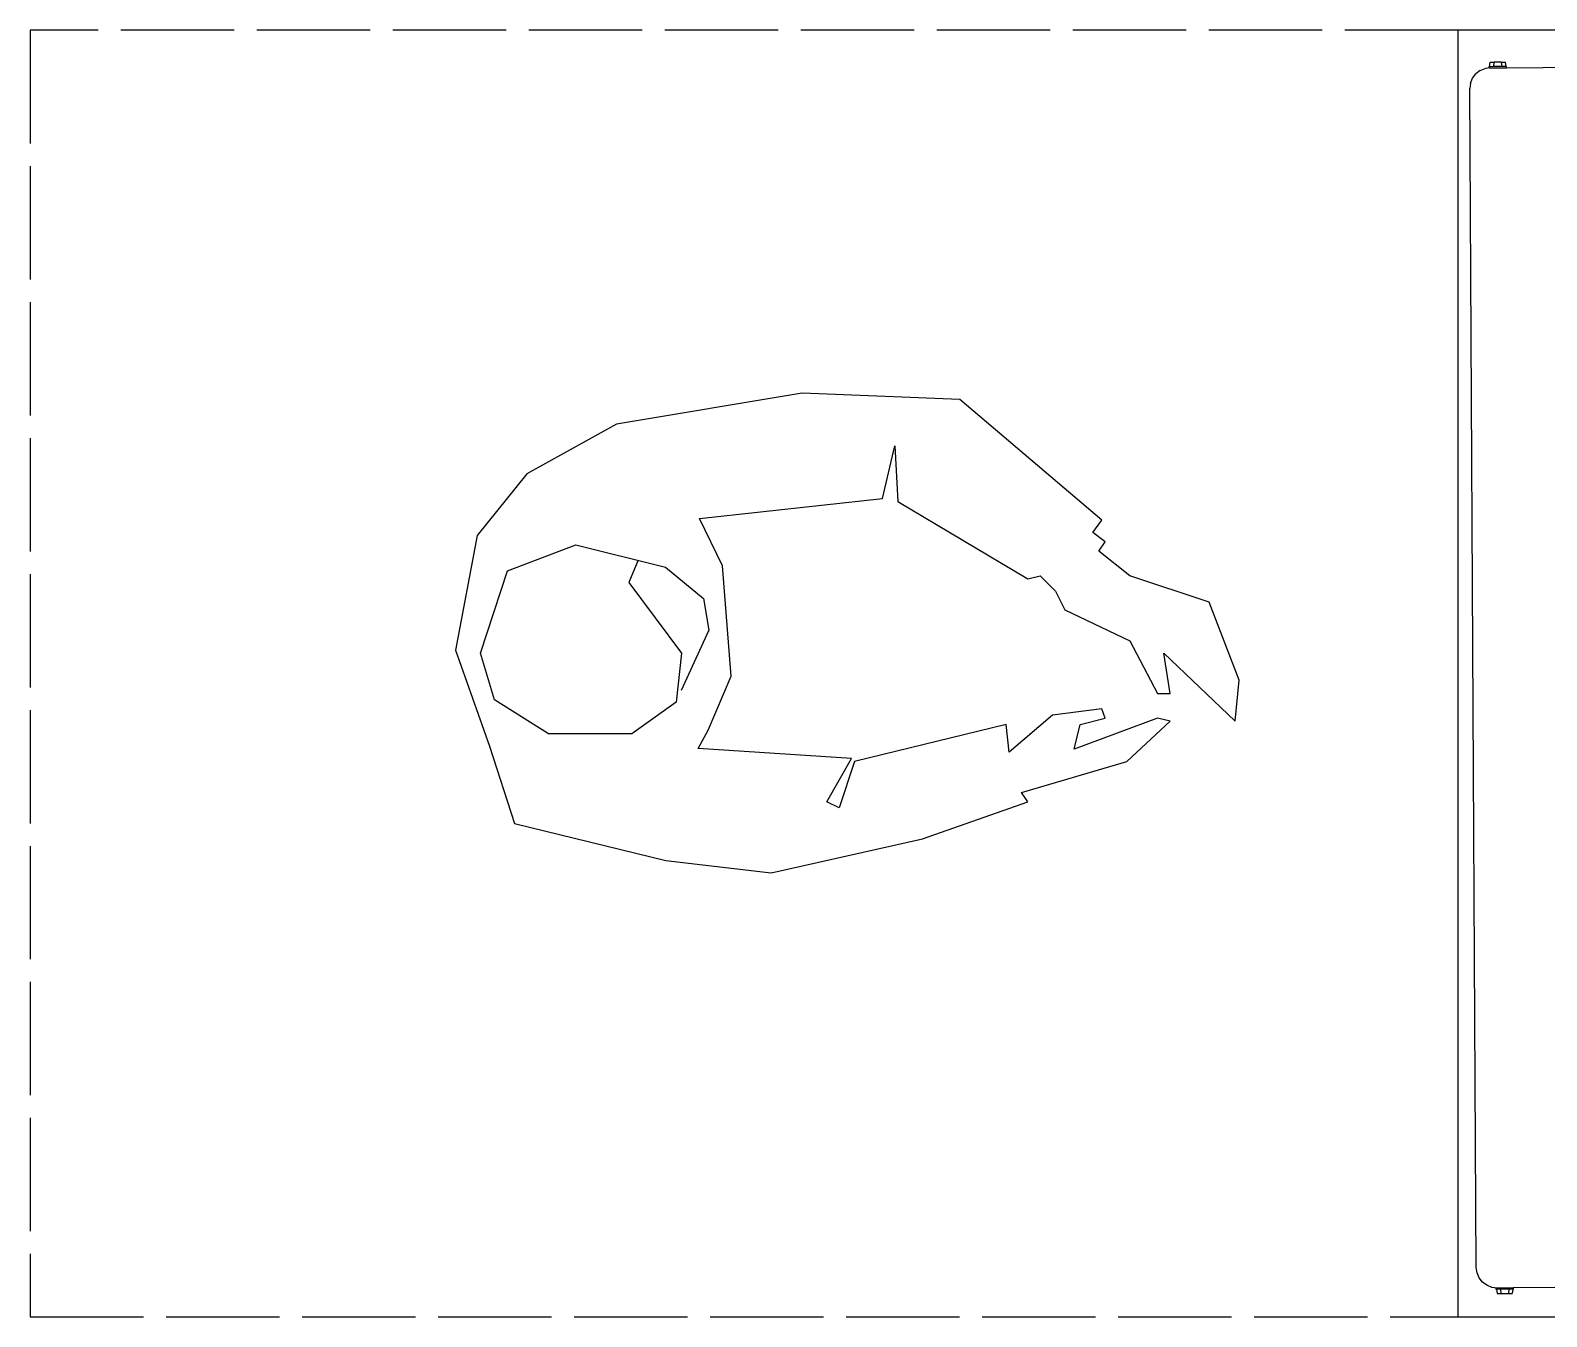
# Model space of a CAD drawing. Header units: millimetres. Extents: x -9564 to 18143, y -28921 to 24346.
# Drawn here: x 6425 to 7274, y -10254 to -9533 of the extents above; entities that cross this region are included whole.
import ezdxf

# ---------------------------------------------------------------- set-up
doc = ezdxf.new("R2010")
doc.units = ezdxf.units.MM
doc.header["$LTSCALE"] = 100
doc.linetypes.add('DASHED2', pattern=[0.762, 0.635, -0.127])
doc.layers.add('Edges', color=7, linetype='Continuous')
doc.layers.add('freecads.com', color=7, linetype='Continuous')

# ---------------------------------------------------------------- blocks, each defined once
blk = doc.blocks.new('Bread Slicer pl')
at = {"layer": 'Edges'}
for p, q in [((39.19, 62.632), (39.268, 62.692)), ((39.268, 62.692), (39.358, 62.729)), ((39.358, 62.729), (39.455, 62.742)), ((39.455, 62.742), (60.83, 62.742)), ((60.927, 62.729), (60.83, 62.742)), ((60.927, 62.729), (61.018, 62.692)), ((61.018, 62.692), (61.096, 62.632)), ((39.08, 62.367), (39.093, 62.464)), ((39.093, 62.464), (39.131, 62.554)), ((39.131, 62.554), (39.19, 62.632)), ((61.155, 62.554), (61.096, 62.632)), ((61.155, 62.554), (61.193, 62.464)), ((61.205, 62.367), (61.193, 62.464)), ((39.061, 62.38), (38.982, 62.368)), ((38.982, 62.368), (38.982, 62.299)), ((39.061, 62.305), (38.982, 62.299)), ((38.982, 62.299), (38.982, 62.162)), ((39.061, 62.156), (38.982, 62.162)), ((38.982, 62.162), (38.982, 62.093)), ((39.08, 62.388), (39.061, 62.388)), ((39.061, 62.388), (39.061, 62.38)), ((39.061, 62.305), (39.061, 62.38)), ((39.061, 62.156), (39.061, 62.305)), ((39.061, 62.081), (39.061, 62.156)), ((39.08, 62.388), (39.08, 62.367)), ((39.08, 62.073), (39.08, 62.367)), ((61.205, 62.388), (61.225, 62.388)), ((61.205, 62.388), (61.205, 62.367)), ((61.205, 62.367), (61.205, 62.073)), ((61.225, 62.38), (61.225, 62.388)), ((61.225, 62.38), (61.304, 62.368)), ((61.225, 62.305), (61.225, 62.38)), ((61.225, 62.305), (61.304, 62.299)), ((61.225, 62.156), (61.225, 62.305)), ((61.225, 62.156), (61.304, 62.162)), ((61.225, 62.081), (61.225, 62.156)), ((61.304, 62.368), (61.304, 62.299)), ((61.304, 62.162), (61.304, 62.299)), ((61.304, 62.162), (61.304, 62.093)), ((39.061, 62.081), (38.982, 62.093)), ((39.061, 62.081), (39.061, 62.073)), ((39.08, 62.073), (39.061, 62.073)), ((39.08, 59.549), (39.08, 62.073)), ((61.205, 62.073), (61.225, 62.073)), ((61.205, 62.073), (61.205, 59.549)), ((61.225, 62.081), (61.304, 62.093)), ((61.225, 62.081), (61.225, 62.073))]:
    blk.add_line(p, q, dxfattribs=at)

msp = doc.modelspace()

# ---------------------------------------------------------------- linework, layer by layer
at = {"color": 3, "linetype": 'DASHED2'}
for p, q in [((7224.82, -9532.57), (6424.82, -9532.57)), ((6424.82, -9532.57), (6424.82, -10253.57)), ((6424.82, -10253.57), (7224.82, -10253.57))]:
    msp.add_line(p, q, dxfattribs=at)
for p, q in [((7224.82, -10253.57), (7224.82, -9532.57)), ((8024.82, -9532.57), (7224.82, -9532.57)), ((7224.82, -10253.57), (8024.82, -10253.57))]:
    msp.add_line(p, q)
at = {"layer": 'freecads.com'}
for p, q in [((6857.22, -9736.04), (6753.25, -9753.38)), ((6945.6, -9739.51), (6857.22, -9736.04)), ((7025.31, -9807.14), (6945.6, -9739.51)), ((6753.25, -9753.38), (6703, -9781.13)), ((6902.28, -9795), (6909.21, -9765.52)), ((6909.21, -9765.52), (6910.94, -9796.73)), ((6703, -9781.13), (6675.27, -9815.81)), ((6799.87, -9806.14), (6902.28, -9795)), ((6910.94, -9796.73), (6983.72, -9840.09)), ((6812.75, -9832.77), (6799.87, -9806.14)), ((7020.11, -9814.08), (7025.31, -9807.14)), ((6675.27, -9815.81), (6663.14, -9879.97)), ((6692.25, -9835.6), (6730.58, -9820.87)), ((6730.58, -9820.87), (6780.7, -9833.39)), ((7027.05, -9819.28), (7020.11, -9814.08)), ((7023.58, -9824.48), (7027.05, -9819.28)), ((6765.26, -9829.94), (6760.1, -9842.13)), ((7040.91, -9838.35), (7023.58, -9824.48)), ((6677, -9881.71), (6692.25, -9835.6)), ((6780.7, -9833.39), (6802.08, -9851.06)), ((6817.56, -9894.51), (6812.75, -9832.77)), ((6983.72, -9840.09), (6990.65, -9838.35)), ((6990.65, -9838.35), (6999.32, -9847.02)), ((7085.43, -9853.12), (7040.91, -9838.35)), ((6760.1, -9842.13), (6789.64, -9881.71)), ((6999.32, -9847.02), (7004.52, -9857.43)), ((6802.08, -9851.06), (6805.03, -9868.74)), ((7102.25, -9896.83), (7085.43, -9853.12)), ((7004.52, -9857.43), (7040.91, -9874.77)), ((6805.03, -9868.74), (6789.55, -9902.62)), ((6663.14, -9879.97), (6682.2, -9933.73)), ((6684.88, -9907.77), (6677, -9881.71)), ((6789.64, -9881.71), (6786.65, -9909.15)), ((7040.91, -9874.77), (7056.5, -9904.25)), ((7063.44, -9904.25), (7059.97, -9881.71)), ((7059.97, -9881.71), (7099.85, -9919.88)), ((6804.58, -9924.86), (6817.56, -9894.51)), ((7099.85, -9919.88), (7102.25, -9896.83)), ((7056.5, -9904.25), (7063.44, -9904.25)), ((6715.13, -9926.8), (6684.88, -9907.77)), ((6786.65, -9909.15), (6761.91, -9926.8)), ((7025.31, -9912.92), (6997.59, -9916.39)), ((7027.05, -9918.13), (7025.31, -9912.92)), ((6971.59, -9921.59), (6886.68, -9942.4)), ((6973.33, -9937.2), (6971.59, -9921.59)), ((6997.59, -9916.39), (6973.33, -9937.2)), ((7056.5, -9918.13), (7009.72, -9935.47)), ((7009.72, -9935.47), (7013.18, -9921.59)), ((7013.18, -9921.59), (7027.05, -9918.13)), ((7039.18, -9942.4), (7063.44, -9919.86)), ((7063.44, -9919.86), (7056.5, -9918.13)), ((6761.91, -9926.8), (6715.13, -9926.8)), ((6799.13, -9935.02), (6804.58, -9924.86)), ((6682.2, -9933.73), (6696.06, -9977.09)), ((6884.95, -9940.67), (6799.13, -9935.02)), ((6871.09, -9964.95), (6884.95, -9940.67)), ((6886.68, -9942.4), (6878.02, -9968.42)), ((6980.26, -9959.75), (7039.18, -9942.4)), ((6878.02, -9968.42), (6871.09, -9964.95)), ((6924.8, -9985.76), (6983.72, -9964.95)), ((6983.72, -9964.95), (6980.26, -9959.75)), ((6696.06, -9977.09), (6780.98, -9997.9)), ((6839.89, -10004.83), (6924.8, -9985.76)), ((6780.98, -9997.9), (6839.89, -10004.83))]:
    msp.add_line(p, q, dxfattribs=at)

# ---------------------------------------------------------------- block references
at = {"xscale": 30.91413492854808, "yscale": 30.91413492854808, "zscale": 30.91413492854808, "rotation": 90.31420039976562}
msp.add_blockref('Bread Slicer pl', (9181.32, -11435.07), dxfattribs=at)

doc.saveas('drawing.dxf')
